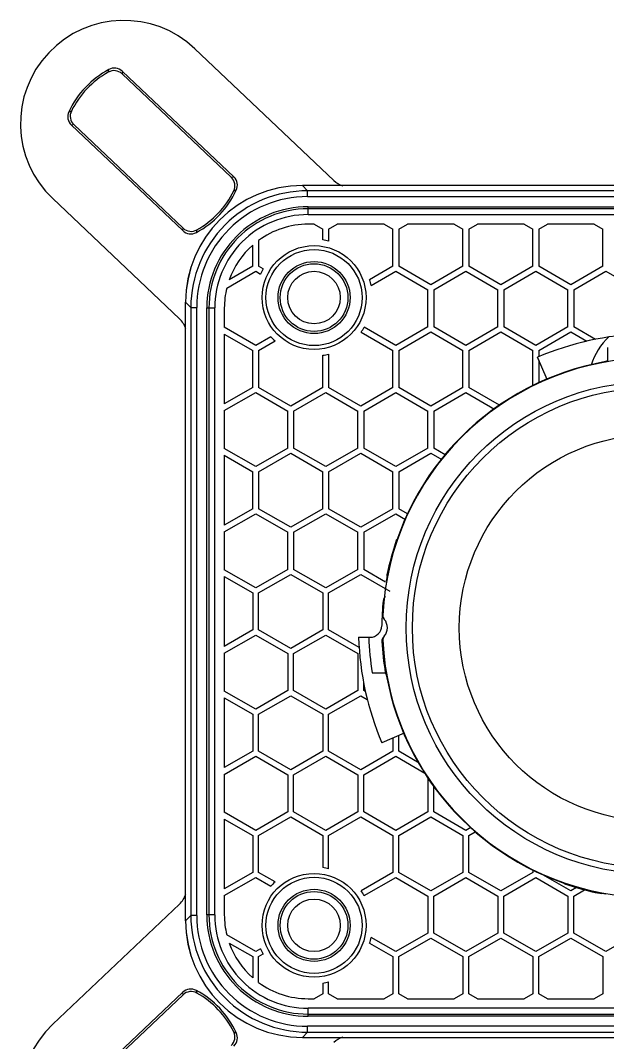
# Model space of a CAD drawing. Extents: x 0 to 1128, y 0 to 827.
# Drawn here: x 609.4 to 659.7, y 381.6 to 469.2 of the extents above; entities that cross this region are included whole.
import ezdxf

# ---------------------------------------------------------------- set-up
doc = ezdxf.new("R2010")
doc.units = 0
doc.header["$LTSCALE"] = 10
doc.header["$MEASUREMENT"] = 0
doc.linetypes.add('ACAD_ISO08W100', pattern=[36, 24, -3, 6, -3])
doc.layers.add('1', color=7, linetype='ACAD_ISO08W100')

msp = doc.modelspace()

# ---------------------------------------------------------------- linework, layer by layer
at = {"layer": '1', "color": 7, "linetype": 'Continuous'}
for p, q in [((636.254, 455.47), (624.353, 466.749)), ((618.144, 464.813), (618.117, 464.599)), ((627.476, 455.73), (618.117, 464.599)), ((618.144, 464.813), (627.688, 455.769)), ((613.99, 460.244), (613.777, 460.205)), ((623.321, 451.16), (613.777, 460.205)), ((613.99, 460.244), (623.349, 451.375)), ((627.476, 455.73), (627.688, 455.769)), ((633.565, 455.024), (634.01, 454.578)), ((811.563, 455.024), (633.565, 455.024)), ((612.177, 453.902), (623.043, 443.605)), ((634.01, 454.078), (634.01, 454.578)), ((811.118, 454.578), (634.01, 454.578)), ((634.01, 454.078), (811.118, 454.078)), ((634.054, 452.533), (634.054, 453.21)), ((634.054, 453.21), (811.075, 453.21)), ((811.075, 453.031), (634.054, 453.031)), ((634.054, 452.533), (811.075, 452.533)), ((623.321, 451.16), (623.349, 451.375)), ((634.574, 451.71), (634.054, 451.71)), ((634.574, 451.71), (635.316, 451.281)), ((635.316, 450.367), (635.316, 451.281)), ((635.816, 451.281), (636.559, 451.71)), ((635.816, 451.281), (635.816, 450.265)), ((640.574, 451.71), (636.559, 451.71)), ((640.574, 451.71), (641.316, 451.281)), ((641.316, 448.108), (641.316, 451.281)), ((641.816, 451.281), (642.558, 451.71)), ((641.816, 451.281), (641.816, 448.108)), ((646.574, 451.71), (642.558, 451.71)), ((646.574, 451.71), (647.316, 451.281)), ((647.316, 448.108), (647.316, 451.281)), ((647.816, 451.281), (648.558, 451.71)), ((647.816, 451.281), (647.816, 448.108)), ((652.574, 451.71), (648.558, 451.71)), ((652.574, 451.71), (653.316, 451.281)), ((653.316, 448.108), (653.316, 451.281)), ((653.816, 451.281), (654.558, 451.71)), ((653.816, 451.281), (653.816, 448.108)), ((658.574, 451.71), (654.558, 451.71)), ((658.574, 451.71), (659.316, 451.281)), ((659.316, 448.108), (659.316, 451.281)), ((629.817, 450.325), (629.817, 448.108)), ((629.317, 448.108), (629.317, 449.924)), ((627.086, 446.243), (629.567, 447.675)), ((629.317, 448.108), (627.295, 446.941)), ((629.567, 447.675), (629.988, 447.432)), ((630.212, 447.88), (629.817, 448.108)), ((641.316, 448.108), (639.325, 446.959)), ((639.458, 446.458), (641.566, 447.675)), ((641.566, 447.675), (644.316, 446.088)), ((644.566, 446.521), (641.816, 448.108)), ((647.316, 448.108), (644.566, 446.521)), ((644.816, 446.088), (647.566, 447.675)), ((647.566, 447.675), (650.316, 446.088)), ((650.566, 446.521), (647.816, 448.108)), ((653.316, 448.108), (650.566, 446.521)), ((650.816, 446.088), (653.566, 447.675)), ((653.566, 447.675), (656.316, 446.088)), ((656.566, 446.521), (653.816, 448.108)), ((659.316, 448.108), (656.566, 446.521)), ((656.816, 446.088), (659.566, 447.675)), ((659.566, 447.675), (662.316, 446.088)), ((644.316, 442.912), (644.316, 446.088)), ((644.816, 446.088), (644.816, 442.912)), ((650.316, 442.912), (650.316, 446.088)), ((650.816, 446.088), (650.816, 442.912)), ((656.316, 442.912), (656.316, 446.088)), ((656.816, 446.088), (656.816, 442.912)), ((623.564, 392.025), (623.564, 445.025)), ((624.012, 444.58), (623.567, 445.025)), ((624.012, 444.58), (624.012, 392.469)), ((624.012, 444.58), (624.512, 444.58)), ((624.512, 392.469), (624.512, 444.58)), ((625.38, 444.537), (626.057, 444.537)), ((625.38, 392.513), (625.38, 444.536)), ((625.559, 444.537), (625.559, 392.512)), ((626.057, 392.513), (626.057, 444.536)), ((626.88, 444.537), (626.88, 442.876)), ((629.567, 441.325), (626.88, 442.876)), ((638.595, 442.463), (641.316, 440.892)), ((641.566, 441.325), (638.871, 442.881)), ((644.316, 442.912), (641.566, 441.325)), ((641.816, 440.892), (644.566, 442.479)), ((644.566, 442.479), (647.316, 440.892)), ((647.566, 441.325), (644.816, 442.912)), ((650.316, 442.912), (647.566, 441.325)), ((647.816, 440.892), (650.566, 442.479)), ((650.566, 442.479), (653.316, 440.892)), ((653.566, 441.325), (650.816, 442.912)), ((656.316, 442.912), (653.566, 441.325)), ((653.816, 440.892), (656.566, 442.479)), ((656.566, 442.479), (657.939, 441.687)), ((658.669, 441.842), (656.816, 442.912)), ((626.88, 442.298), (626.88, 436.312)), ((626.88, 442.298), (629.317, 440.892)), ((630.858, 442.07), (629.567, 441.325)), ((629.817, 440.892), (631.225, 441.705)), ((629.317, 437.719), (629.317, 440.892)), ((629.817, 440.892), (629.817, 437.719)), ((641.316, 437.719), (641.316, 440.892)), ((641.816, 440.892), (641.816, 437.719)), ((647.316, 437.719), (647.316, 440.892)), ((647.816, 440.892), (647.816, 437.719)), ((653.316, 437.875), (653.316, 440.892)), ((653.816, 440.892), (653.816, 440.36)), ((659.707, 441.138), (659.707, 440.017)), ((635.316, 437.719), (635.316, 440.481)), ((635.816, 440.583), (635.816, 437.719)), ((654.534, 438.402), (653.72, 440.32)), ((653.816, 440.094), (653.816, 438.116)), ((629.317, 437.719), (626.88, 436.312)), ((626.88, 435.735), (629.567, 437.286)), ((629.567, 437.286), (632.316, 435.698)), ((632.566, 436.131), (629.817, 437.719)), ((635.316, 437.719), (632.566, 436.131)), ((632.816, 435.698), (635.566, 437.286)), ((635.566, 437.286), (638.316, 435.698)), ((638.566, 436.131), (635.816, 437.719)), ((641.316, 437.719), (638.566, 436.131)), ((638.816, 435.698), (641.566, 437.286)), ((641.566, 437.286), (644.316, 435.698)), ((644.566, 436.131), (641.816, 437.719)), ((647.316, 437.719), (644.566, 436.131)), ((644.816, 435.698), (647.566, 437.286)), ((647.566, 437.286), (650.03, 435.863)), ((650.462, 436.191), (647.816, 437.719)), ((626.88, 435.735), (626.88, 432.486)), ((632.316, 432.523), (632.316, 435.698)), ((632.816, 435.698), (632.816, 432.523)), ((638.316, 432.523), (638.316, 435.698)), ((638.816, 435.698), (638.816, 432.523)), ((644.316, 432.523), (644.316, 435.698)), ((644.816, 435.698), (644.816, 432.523)), ((629.567, 430.935), (626.88, 432.486)), ((626.88, 431.908), (626.88, 425.922)), ((626.88, 431.908), (629.317, 430.502)), ((632.316, 432.523), (629.567, 430.935)), ((629.817, 430.502), (632.566, 432.09)), ((632.566, 432.09), (635.316, 430.502)), ((635.566, 430.935), (632.816, 432.523)), ((638.316, 432.523), (635.566, 430.935)), ((635.816, 430.502), (638.566, 432.09)), ((638.566, 432.09), (641.316, 430.502)), ((641.566, 430.935), (638.816, 432.523)), ((644.316, 432.523), (641.566, 430.935)), ((641.816, 430.502), (644.566, 432.09)), ((644.566, 432.09), (645.503, 431.549)), ((645.808, 431.95), (644.816, 432.523)), ((629.317, 427.329), (629.317, 430.502)), ((629.817, 430.502), (629.817, 427.329)), ((635.316, 427.329), (635.316, 430.502)), ((635.816, 430.502), (635.816, 427.329)), ((641.316, 427.329), (641.316, 430.502)), ((641.816, 430.502), (641.816, 427.329)), ((629.317, 427.329), (626.88, 425.922)), ((626.88, 425.345), (629.567, 426.896)), ((629.567, 426.896), (632.316, 425.308)), ((632.566, 425.741), (629.817, 427.329)), ((635.316, 427.329), (632.566, 425.741)), ((632.816, 425.308), (635.566, 426.896)), ((635.566, 426.896), (638.316, 425.308)), ((638.566, 425.741), (635.816, 427.329)), ((641.316, 427.329), (638.566, 425.741)), ((638.816, 425.308), (641.566, 426.896)), ((641.566, 426.896), (642.392, 426.419)), ((642.579, 426.889), (641.816, 427.329)), ((626.88, 425.345), (626.88, 422.096)), ((632.316, 422.133), (632.316, 425.308)), ((632.816, 425.308), (632.816, 422.133)), ((638.316, 422.133), (638.316, 425.308)), ((638.816, 425.308), (638.816, 422.133)), ((629.567, 420.545), (626.88, 422.096)), ((626.88, 421.519), (626.88, 415.53)), ((626.88, 421.519), (629.317, 420.112)), ((632.316, 422.133), (629.567, 420.545)), ((629.817, 420.112), (632.566, 421.7)), ((632.566, 421.7), (635.316, 420.112)), ((635.566, 420.545), (632.816, 422.133)), ((638.316, 422.133), (635.566, 420.545)), ((635.816, 420.112), (638.566, 421.7)), ((638.566, 421.7), (641.057, 420.262)), ((640.698, 421.046), (638.816, 422.133)), ((629.317, 420.112), (629.317, 416.937)), ((629.817, 416.937), (629.817, 420.112)), ((635.316, 420.112), (635.316, 416.937)), ((635.816, 416.937), (635.816, 420.112)), ((629.317, 416.937), (626.88, 415.53)), ((626.88, 414.953), (629.567, 416.504)), ((629.567, 416.504), (632.316, 414.916)), ((632.566, 415.349), (629.817, 416.937)), ((635.316, 416.937), (632.566, 415.349)), ((632.816, 414.916), (635.566, 416.504)), ((635.566, 416.504), (638.316, 414.916)), ((638.424, 415.431), (635.816, 416.937)), ((638.38, 416.315), (639.367, 416.315)), ((640.541, 416.358), (640.516, 416.331)), ((626.88, 414.953), (626.88, 411.704)), ((632.316, 414.916), (632.316, 411.741)), ((632.816, 411.741), (632.816, 414.916)), ((638.316, 414.916), (638.316, 411.741)), ((639.551, 413.268), (640.671, 413.268)), ((629.567, 410.153), (626.88, 411.704)), ((632.316, 411.741), (629.567, 410.153)), ((635.566, 410.153), (632.816, 411.741)), ((638.316, 411.741), (635.566, 410.153)), ((638.816, 411.741), (638.816, 412.39)), ((638.969, 411.653), (638.816, 411.741)), ((626.88, 411.127), (626.88, 405.141)), ((626.88, 411.127), (629.317, 409.72)), ((629.817, 409.72), (632.566, 411.308)), ((632.566, 411.308), (635.316, 409.72)), ((635.816, 409.72), (638.566, 411.308)), ((638.566, 411.308), (639.127, 410.984)), ((629.317, 409.72), (629.317, 406.547)), ((629.817, 406.547), (629.817, 409.72)), ((635.316, 409.72), (635.316, 406.547)), ((635.816, 406.547), (635.816, 409.72)), ((642.288, 408.093), (640.371, 407.279)), ((641.316, 407.68), (641.316, 406.547)), ((641.816, 406.547), (641.816, 407.892)), ((629.317, 406.547), (626.88, 405.141)), ((632.566, 404.959), (629.817, 406.547)), ((635.316, 406.547), (632.566, 404.959)), ((638.566, 404.959), (635.816, 406.547)), ((641.316, 406.547), (638.566, 404.959)), ((643.572, 405.533), (641.816, 406.547)), ((626.88, 404.563), (629.567, 406.114)), ((629.567, 406.114), (632.316, 404.526)), ((632.816, 404.526), (635.566, 406.114)), ((635.566, 406.114), (638.316, 404.526)), ((638.816, 404.526), (641.566, 406.114)), ((641.566, 406.114), (644.056, 404.677)), ((626.88, 404.563), (626.88, 401.314)), ((632.316, 404.526), (632.316, 401.351)), ((632.816, 401.351), (632.816, 404.526)), ((638.316, 404.526), (638.316, 401.351)), ((638.816, 401.351), (638.816, 404.526)), ((644.316, 404.262), (644.316, 401.351)), ((644.816, 401.351), (644.816, 403.604)), ((629.567, 399.763), (626.88, 401.314)), ((632.316, 401.351), (629.567, 399.763)), ((635.566, 399.763), (632.816, 401.351)), ((638.316, 401.351), (635.566, 399.763)), ((641.566, 399.763), (638.816, 401.351)), ((644.316, 401.351), (641.566, 399.763)), ((647.566, 399.763), (644.816, 401.351)), ((626.88, 400.737), (626.88, 394.751)), ((626.88, 400.737), (629.317, 399.33)), ((629.817, 399.33), (632.566, 400.918)), ((632.566, 400.918), (635.316, 399.33)), ((635.816, 399.33), (638.566, 400.918)), ((638.566, 400.918), (641.316, 399.33)), ((641.816, 399.33), (644.566, 400.918)), ((644.566, 400.918), (647.316, 399.33)), ((647.997, 400.012), (647.566, 399.763)), ((647.816, 399.33), (648.368, 399.649)), ((629.317, 399.33), (629.317, 396.157)), ((629.817, 396.157), (629.817, 399.33)), ((635.316, 399.33), (635.316, 396.568)), ((635.816, 396.466), (635.816, 399.33)), ((641.316, 399.33), (641.316, 396.157)), ((641.816, 396.157), (641.816, 399.33)), ((647.316, 399.33), (647.316, 396.157)), ((647.816, 396.157), (647.816, 399.33)), ((629.317, 396.157), (626.88, 394.751)), ((631.225, 395.344), (629.817, 396.157)), ((641.316, 396.157), (638.595, 394.586)), ((644.566, 394.57), (641.816, 396.157)), ((647.316, 396.157), (644.566, 394.57)), ((650.566, 394.57), (647.816, 396.157)), ((653.316, 396.157), (650.566, 394.57)), ((653.316, 396.374), (653.316, 396.157)), ((656.566, 394.57), (653.952, 396.079)), ((626.88, 394.173), (629.567, 395.724)), ((629.567, 395.724), (630.858, 394.979)), ((638.871, 394.168), (641.566, 395.724)), ((641.566, 395.724), (644.316, 394.137)), ((644.816, 394.137), (647.566, 395.724)), ((647.566, 395.724), (650.316, 394.137)), ((650.816, 394.137), (653.566, 395.724)), ((653.566, 395.724), (656.316, 394.137)), ((657.061, 394.856), (656.566, 394.57)), ((656.816, 394.137), (657.738, 394.669)), ((623.043, 393.444), (612.177, 383.147)), ((626.88, 394.173), (626.88, 392.512)), ((644.316, 394.137), (644.316, 390.961)), ((644.816, 390.961), (644.816, 394.137)), ((650.316, 394.137), (650.316, 390.961)), ((650.816, 390.961), (650.816, 394.137)), ((656.316, 394.137), (656.316, 390.961)), ((656.816, 390.961), (656.816, 394.137)), ((623.567, 392.024), (624.012, 392.469)), ((624.512, 392.469), (624.012, 392.469)), ((626.057, 392.512), (625.38, 392.512)), ((629.567, 389.374), (627.086, 390.806)), ((644.316, 390.961), (641.566, 389.374)), ((647.566, 389.374), (644.816, 390.961)), ((650.316, 390.961), (647.566, 389.374)), ((653.566, 389.374), (650.816, 390.961)), ((656.316, 390.961), (653.566, 389.374)), ((659.566, 389.374), (656.816, 390.961)), ((662.316, 390.961), (659.566, 389.374)), ((627.295, 390.108), (629.317, 388.941)), ((639.325, 390.09), (641.316, 388.941)), ((641.566, 389.374), (639.458, 390.591)), ((641.816, 388.941), (644.566, 390.528)), ((644.566, 390.528), (647.316, 388.941)), ((647.816, 388.941), (650.566, 390.528)), ((650.566, 390.528), (653.316, 388.941)), ((653.816, 388.941), (656.566, 390.528)), ((656.566, 390.528), (659.316, 388.941)), ((629.317, 388.941), (629.317, 387.125)), ((629.988, 389.617), (629.567, 389.374)), ((629.817, 388.941), (630.212, 389.169)), ((629.817, 386.724), (629.817, 388.941)), ((641.316, 388.941), (641.316, 385.768)), ((641.816, 385.768), (641.816, 388.941)), ((647.316, 388.941), (647.316, 385.768)), ((647.816, 385.768), (647.816, 388.941)), ((653.316, 388.941), (653.316, 385.768)), ((653.816, 385.768), (653.816, 388.941)), ((659.316, 388.941), (659.316, 385.768)), ((635.316, 386.682), (635.316, 385.768)), ((635.816, 385.768), (635.816, 386.784)), ((613.777, 376.844), (623.321, 385.889)), ((623.349, 385.674), (613.99, 376.805)), ((623.349, 385.674), (623.321, 385.889)), ((635.316, 385.768), (634.574, 385.339)), ((636.559, 385.339), (635.816, 385.768)), ((641.316, 385.768), (640.574, 385.339)), ((642.558, 385.339), (641.816, 385.768)), ((647.316, 385.768), (646.574, 385.339)), ((648.558, 385.339), (647.816, 385.768)), ((653.316, 385.768), (652.574, 385.339)), ((654.558, 385.339), (653.816, 385.768)), ((659.316, 385.768), (658.574, 385.339)), ((634.054, 385.339), (634.574, 385.339)), ((636.559, 385.339), (640.574, 385.339)), ((642.558, 385.339), (646.574, 385.339)), ((648.558, 385.339), (652.574, 385.339)), ((654.558, 385.339), (658.574, 385.339)), ((634.054, 383.839), (634.054, 384.516)), ((811.075, 384.516), (634.054, 384.516)), ((634.054, 384.018), (811.075, 384.018)), ((811.075, 383.839), (634.054, 383.839)), ((634.01, 382.471), (634.01, 382.971)), ((811.118, 382.971), (634.01, 382.971)), ((633.564, 382.025), (762.663, 382.025)), ((634.01, 382.471), (633.565, 382.025)), ((634.01, 382.471), (811.118, 382.471))]:
    msp.add_line(p, q, dxfattribs=at)
for centre, radius in [((634.566, 445.424), 4.45), ((634.566, 445.424), 4.118), ((634.566, 445.424), 3.088), ((634.566, 445.424), 2.9), ((634.564, 445.425), 2.25), ((663.564, 417.125), 21.105), ((663.564, 417.125), 20.576), ((663.564, 417.125), 16.557), ((634.566, 391.625), 4.45), ((634.566, 391.625), 4.118), ((634.566, 391.625), 3.088), ((634.566, 391.625), 2.9), ((634.564, 391.625), 2.25)]:
    msp.add_circle(centre, radius, dxfattribs=at)
for centre, radius, start, end in [((618.265, 460.326), 8.85, 46.53825, 226.53825), ((620.733, 457.987), 7.925, 118.23478, 154.84172), ((620.733, 457.987), 7.75, 119.30201, 153.77449), ((617.429, 463.873), 1, 46.5367, 119.30357), ((617.457, 464.088), 1, 46.52578, 118.24729), ((614.465, 460.931), 1, 154.82922, 226.55073), ((614.677, 460.97), 1, 153.77294, 226.53981), ((626.788, 455.004), 1, 333.77294, 46.53981), ((627.001, 455.043), 1, 334.82922, 46.55073), ((633.564, 445.025), 10, 90, 180), ((637.63, 456.921), 2, 226.53521, 252.47511), ((634.01, 444.58), 9.998, 89.99964, 180.00036), ((620.733, 457.987), 7.925, 298.23478, 334.84172), ((634.01, 444.581), 9.498, 89.99505, 180.00499), ((620.733, 457.987), 7.75, 299.30201, 333.77449), ((634.053, 444.537), 8.673, 89.99484, 180.00516), ((634.053, 444.537), 8.494, 89.99599, 180.00401), ((634.053, 444.537), 7.996, 89.99387, 180.0062), ((624.009, 451.886), 1, 226.52578, 298.24729), ((624.036, 452.1), 1, 226.5367, 299.30357), ((634.053, 444.537), 7.173, 89.99506, 126.20294), ((634.566, 445.424), 5, 75.52249, 81.37307), ((634.053, 444.537), 7.173, 131.32671, 160.41657), ((634.566, 445.424), 5, 150.57383, 156.31619), ((634.566, 445.424), 5, 11.93986, 17.87676), ((634.053, 444.537), 7.173, 166.23954, 180.00517), ((621.667, 442.153), 2.001, 17.69174, 46.53348), ((634.566, 445.424), 5, 323.68381, 329.42617), ((634.566, 445.424), 5, 222.12324, 228.06014), ((663.566, 417.125), 25.198, 91.84129, 113), ((663.564, 438.025), 5.5, 132.47881, 163.01546), ((634.566, 445.424), 5, 278.62693, 284.47751), ((663.564, 417.125), 23.126, 92.6562, 177.34382), ((663.564, 417.125), 23.161, 99.99526, 170.00474), ((663.566, 417.125), 23.199, 161, 168.73794), ((641.303, 421.558), 0.5, 168.73794, 194.96417), ((640.98, 419.394), 0.5, 124.67646, 174.26206), ((663.566, 417.125), 23.199, 174.26206, 179.52782), ((640.879, 418.264), 0.502, 193.14327, 223.62493), ((640.965, 418.173), 0.502, 177.32872, 220.70454), ((639.746, 417.125), 1.105, 319.31429, 40.68573), ((639.367, 417.315), 1, 270, 359.54937), ((663.566, 417.125), 25.198, 181.84129, 203), ((663.564, 417.125), 24.321, 181.91505, 189.12424), ((640.88, 415.985), 0.503, 136.35532, 182.87823), ((640.965, 416.076), 0.503, 139.31002, 182.65717), ((663.564, 417.125), 23.215, 182.87694, 189.56272), ((663.564, 417.125), 23.126, 182.6562, 267.34382), ((663.564, 417.125), 23.161, 189.99526, 260.00474), ((634.566, 391.625), 5, 75.52249, 81.37307), ((634.566, 391.625), 5, 131.93986, 137.87676), ((663.566, 417.125), 23.199, 251, 258.73794), ((621.667, 394.896), 2.001, 313.46639, 342.30838), ((634.566, 391.625), 5, 30.57383, 36.31619), ((659.133, 394.862), 0.5, 258.73794, 285.22437), ((634.01, 392.469), 9.998, 179.99963, 270.00037), ((634.01, 392.468), 9.498, 179.99505, 270.00499), ((634.053, 392.512), 8.673, 179.99484, 270.00516), ((634.053, 392.512), 8.494, 179.99599, 270.00401), ((634.053, 392.512), 7.996, 179.99381, 270.00627), ((634.053, 392.512), 7.173, 179.99483, 193.76046), ((633.564, 392.025), 10, 180, 270), ((634.053, 392.512), 7.173, 199.58323, 228.67343), ((634.566, 391.625), 5, 342.12324, 348.06014), ((634.566, 391.625), 5, 203.68381, 209.42617), ((634.053, 392.512), 7.173, 233.79694, 270.00659), ((634.566, 391.625), 5, 278.62693, 284.47751), ((624.009, 385.163), 1, 61.75272, 133.47422), ((624.036, 384.949), 1, 60.69643, 133.4633), ((620.733, 379.062), 7.925, 25.15828, 61.76522), ((620.733, 379.062), 7.75, 26.22551, 60.69799), ((618.265, 376.723), 8.85, 133.46175, 313.46175), ((626.788, 382.045), 1, 313.46019, 26.22706), ((627.001, 382.006), 1, 313.44927, 25.17075), ((637.63, 380.128), 2, 107.525, 133.46471)]:
    msp.add_arc(centre, radius, start, end, dxfattribs=at)
for centre, major_axis, ratio, start_param, end_param in [((633.568, 445.022), (-7.073, 7.073), 0.999695, 5.497939, 7.068431), ((672.742, 417.125), (27.557, 0), 0.942905, 2.063509, 2.070246), ((663.564, 426.303), (0, 27.557), 0.942905, -4.219677, -4.21294), ((633.568, 392.027), (-7.073, -7.073), 0.999695, 5.497939, 7.068431)]:
    msp.add_ellipse(centre, major_axis=major_axis, ratio=ratio, start_param=start_param, end_param=end_param, dxfattribs=at)
for points, knots in [([(616.94, 464.745), (616.943, 464.765), (616.953, 464.797), (616.961, 464.843), (616.965, 464.899), (616.978, 464.94), (616.984, 464.969)], [0, 0, 0, 0, 0.258245, 0.441633, 0.617741, 1, 1, 1, 1]), ([(613.56, 461.356), (613.579, 461.361), (613.611, 461.372), (613.656, 461.382), (613.712, 461.389), (613.752, 461.405), (613.78, 461.412)], [0, 0, 0, 0, 0.257884, 0.441571, 0.617617, 1, 1, 1, 1]), ([(627.906, 454.618), (627.887, 454.613), (627.855, 454.602), (627.809, 454.592), (627.753, 454.584), (627.713, 454.569), (627.685, 454.562)], [0, 0, 0, 0, 0.257884, 0.441571, 0.617617, 1, 1, 1, 1]), ([(624.526, 451.228), (624.522, 451.209), (624.513, 451.177), (624.505, 451.131), (624.5, 451.074), (624.487, 451.034), (624.482, 451.005)], [0, 0, 0, 0, 0.258245, 0.441633, 0.617741, 1, 1, 1, 1]), ([(640.463, 418.196), (640.458, 418.203), (640.436, 418.228), (640.414, 418.252), (640.397, 418.27)], [0, 0, 0, 0, 0.256037, 1, 1, 1, 1]), ([(640.378, 415.959), (640.392, 415.974), (640.422, 416.004), (640.449, 416.037), (640.463, 416.053)], [0, 0, 0, 0, 0.488719, 1, 1, 1, 1]), ([(624.482, 386.044), (624.486, 386.025), (624.495, 385.992), (624.503, 385.946), (624.507, 385.89), (624.52, 385.849), (624.526, 385.821)], [0, 0, 0, 0, 0.257884, 0.441571, 0.617617, 1, 1, 1, 1]), ([(627.685, 382.487), (627.704, 382.482), (627.736, 382.471), (627.782, 382.461), (627.837, 382.453), (627.877, 382.438), (627.906, 382.431)], [0, 0, 0, 0, 0.258245, 0.441632, 0.61774, 1, 1, 1, 1])]:
    msp.add_open_spline(points, degree=3, knots=knots, dxfattribs=at)

doc.saveas('drawing.dxf')
